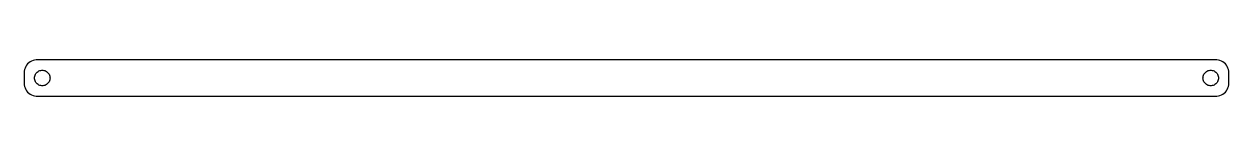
# Model space of a CAD drawing. Header units: metres. Extents: x -232 to 232, y -7 to 7.
import ezdxf

# ---------------------------------------------------------------- set-up
doc = ezdxf.new("R2010")
doc.units = ezdxf.units.M

msp = doc.modelspace()

# ---------------------------------------------------------------- linework, layer by layer
for p, q in [((-231.045, 4.93892), (-231.382, 4.40877)), ((-230.645, 5.42273), (-231.045, 4.93892)), ((-230.187, 5.85255), (-230.645, 5.42273)), ((-229.679, 6.22163), (-230.187, 5.85255)), ((-229.129, 6.52412), (-229.679, 6.22163)), ((-228.545, 6.75528), (-229.129, 6.52412)), ((-227.937, 6.91142), (-228.545, 6.75528)), ((-227.314, 6.99013), (-227.937, 6.91142)), ((227.314, 6.99013), (-227.314, 6.99013)), ((227.937, 6.91142), (227.314, 6.99013)), ((228.545, 6.75528), (227.937, 6.91142)), ((229.129, 6.52412), (228.545, 6.75528)), ((229.679, 6.22163), (229.129, 6.52412)), ((230.187, 5.85255), (229.679, 6.22163)), ((230.645, 5.42273), (230.187, 5.85255)), ((231.045, 4.93892), (230.645, 5.42273)), ((231.382, 4.40877), (231.045, 4.93892)), ((-231.961, 2.62666), (-232, 2)), ((-232, 2), (-232, -2)), ((-231.843, 3.24344), (-231.961, 2.62666)), ((-231.649, 3.84062), (-231.843, 3.24344)), ((-231.382, 4.40877), (-231.649, 3.84062)), ((-228, 0), (-227.976, 0.375992)), ((-227.976, -0.375992), (-228, 0)), ((-227.976, 0.375992), (-227.906, 0.746063)), ((-227.906, 0.746063), (-227.789, 1.10437)), ((-227.789, 1.10437), (-227.629, 1.44525)), ((-227.629, 1.44525), (-227.427, 1.76335)), ((-227.427, 1.76335), (-227.187, 2.05363)), ((-227.187, 2.05363), (-226.912, 2.31154)), ((-226.912, 2.31154), (-226.607, 2.53297)), ((-226.607, 2.53297), (-226.277, 2.71448)), ((-226.277, 2.71448), (-225.927, 2.85316)), ((-225.927, 2.85316), (-225.562, 2.94685)), ((-225.562, 2.94685), (-225.188, 2.99408)), ((-225.188, 2.99408), (-224.812, 2.99408)), ((-224.812, 2.99408), (-224.438, 2.94685)), ((-224.438, 2.94685), (-224.073, 2.85316)), ((-224.073, 2.85316), (-223.723, 2.71448)), ((-223.723, 2.71448), (-223.393, 2.53297)), ((-223.393, 2.53297), (-223.088, 2.31154)), ((-223.088, 2.31154), (-222.813, 2.05363)), ((-222.813, 2.05363), (-222.573, 1.76335)), ((-222.573, 1.76335), (-222.371, 1.44525)), ((-222.371, 1.44525), (-222.211, 1.10437)), ((-222.211, 1.10437), (-222.094, 0.746063)), ((-222.094, 0.746063), (-222.024, 0.375992)), ((-222.024, 0.375992), (-222, 0)), ((-222, 0), (-222.024, -0.375992)), ((222, 0), (222.024, 0.375992)), ((222.024, -0.375992), (222, 0)), ((222.024, 0.375992), (222.094, 0.746063)), ((222.094, 0.746063), (222.211, 1.10437)), ((222.211, 1.10437), (222.371, 1.44525)), ((222.371, 1.44525), (222.573, 1.76335)), ((222.573, 1.76335), (222.813, 2.05363)), ((222.813, 2.05363), (223.088, 2.31154)), ((223.088, 2.31154), (223.393, 2.53297)), ((223.393, 2.53297), (223.723, 2.71448)), ((223.723, 2.71448), (224.073, 2.85316)), ((224.073, 2.85316), (224.438, 2.94685)), ((224.438, 2.94685), (224.812, 2.99408)), ((224.812, 2.99408), (225.188, 2.99408)), ((225.188, 2.99408), (225.562, 2.94685)), ((225.562, 2.94685), (225.927, 2.85316)), ((225.927, 2.85316), (226.277, 2.71448)), ((226.277, 2.71448), (226.607, 2.53297)), ((226.607, 2.53297), (226.912, 2.31154)), ((226.912, 2.31154), (227.187, 2.05363)), ((227.187, 2.05363), (227.427, 1.76335)), ((227.427, 1.76335), (227.629, 1.44525)), ((227.629, 1.44525), (227.789, 1.10437)), ((227.789, 1.10437), (227.906, 0.746063)), ((227.906, 0.746063), (227.976, 0.375992)), ((227.976, 0.375992), (228, 0)), ((228, 0), (227.976, -0.375992)), ((231.649, 3.84062), (231.382, 4.40877)), ((231.843, 3.24344), (231.649, 3.84062)), ((231.961, 2.62666), (231.843, 3.24344)), ((232, 2), (231.961, 2.62666)), ((232, -2), (232, 2)), ((-232, -2), (-231.961, -2.62666)), ((-231.961, -2.62666), (-231.843, -3.24344)), ((-231.843, -3.24344), (-231.649, -3.84062)), ((-231.649, -3.84062), (-231.382, -4.40877)), ((-231.382, -4.40877), (-231.045, -4.93892)), ((-227.906, -0.746063), (-227.976, -0.375992)), ((-227.789, -1.10437), (-227.906, -0.746063)), ((-227.629, -1.44525), (-227.789, -1.10437)), ((-227.427, -1.76335), (-227.629, -1.44525)), ((-227.187, -2.05363), (-227.427, -1.76335)), ((-226.912, -2.31154), (-227.187, -2.05363)), ((-226.607, -2.53297), (-226.912, -2.31154)), ((-226.277, -2.71448), (-226.607, -2.53297)), ((-225.927, -2.85316), (-226.277, -2.71448)), ((-225.562, -2.94685), (-225.927, -2.85316)), ((-225.188, -2.99408), (-225.562, -2.94685)), ((-224.812, -2.99408), (-225.188, -2.99408)), ((-224.438, -2.94685), (-224.812, -2.99408)), ((-224.073, -2.85316), (-224.438, -2.94685)), ((-223.723, -2.71448), (-224.073, -2.85316)), ((-223.393, -2.53297), (-223.723, -2.71448)), ((-223.088, -2.31154), (-223.393, -2.53297)), ((-222.813, -2.05363), (-223.088, -2.31154)), ((-222.573, -1.76335), (-222.813, -2.05363)), ((-222.371, -1.44525), (-222.573, -1.76335)), ((-222.211, -1.10437), (-222.371, -1.44525)), ((-222.094, -0.746063), (-222.211, -1.10437)), ((-222.024, -0.375992), (-222.094, -0.746063)), ((222.094, -0.746063), (222.024, -0.375992)), ((222.211, -1.10437), (222.094, -0.746063)), ((222.371, -1.44525), (222.211, -1.10437)), ((222.573, -1.76335), (222.371, -1.44525)), ((222.813, -2.05363), (222.573, -1.76335)), ((223.088, -2.31154), (222.813, -2.05363)), ((223.393, -2.53297), (223.088, -2.31154)), ((223.723, -2.71448), (223.393, -2.53297)), ((224.073, -2.85316), (223.723, -2.71448)), ((224.438, -2.94685), (224.073, -2.85316)), ((224.812, -2.99408), (224.438, -2.94685)), ((225.188, -2.99408), (224.812, -2.99408)), ((225.562, -2.94685), (225.188, -2.99408)), ((225.927, -2.85316), (225.562, -2.94685)), ((226.277, -2.71448), (225.927, -2.85316)), ((226.607, -2.53297), (226.277, -2.71448)), ((226.912, -2.31154), (226.607, -2.53297)), ((227.187, -2.05363), (226.912, -2.31154)), ((227.427, -1.76335), (227.187, -2.05363)), ((227.629, -1.44525), (227.427, -1.76335)), ((227.789, -1.10437), (227.629, -1.44525)), ((227.906, -0.746063), (227.789, -1.10437)), ((227.976, -0.375992), (227.906, -0.746063)), ((231.045, -4.93892), (231.382, -4.40877)), ((231.382, -4.40877), (231.649, -3.84062)), ((231.649, -3.84062), (231.843, -3.24344)), ((231.843, -3.24344), (231.961, -2.62666)), ((231.961, -2.62666), (232, -2)), ((-231.045, -4.93892), (-230.645, -5.42273)), ((-230.645, -5.42273), (-230.187, -5.85255)), ((-230.187, -5.85255), (-229.679, -6.22163)), ((-229.679, -6.22163), (-229.129, -6.52412)), ((-229.129, -6.52412), (-228.545, -6.75528)), ((-228.545, -6.75528), (-227.937, -6.91142)), ((-227.937, -6.91142), (-227.314, -6.99013)), ((-227.314, -6.99013), (227.314, -6.99013)), ((227.314, -6.99013), (227.937, -6.91142)), ((227.937, -6.91142), (228.545, -6.75528)), ((228.545, -6.75528), (229.129, -6.52412)), ((229.129, -6.52412), (229.679, -6.22163)), ((229.679, -6.22163), (230.187, -5.85255)), ((230.187, -5.85255), (230.645, -5.42273)), ((230.645, -5.42273), (231.045, -4.93892))]:
    msp.add_line(p, q)

doc.saveas('drawing.dxf')
